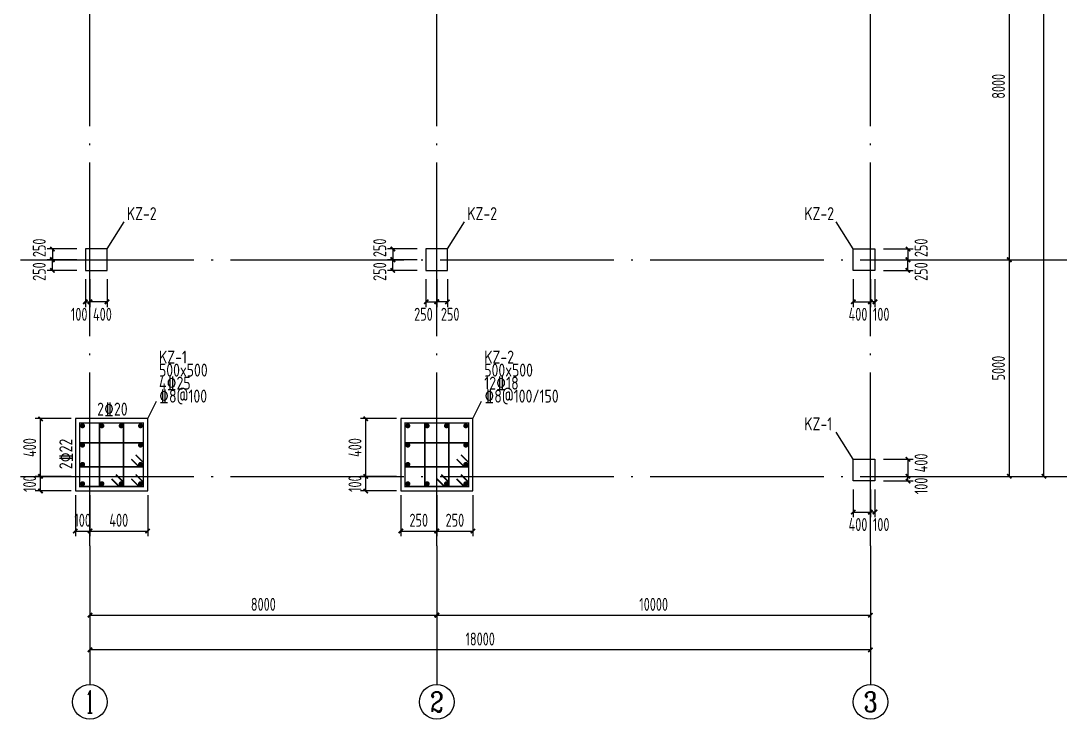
# Model space of a CAD drawing. Extents: x -25044 to 4269, y -48463 to -12228.
# Drawn here: x -13080.6 to -12841, y -24323.4 to -24162.3 of the extents above; entities that cross this region are included whole.
import ezdxf
from ezdxf.enums import TextEntityAlignment as Align

# ---------------------------------------------------------------- set-up
doc = ezdxf.new("R2010")
doc.units = 0
doc.header["$LTSCALE"] = 2000
doc.header["$MEASUREMENT"] = 0
doc.linetypes.add('DOTE', pattern=[2.42, 2, -0.2, 0.02, -0.2])
doc.layers.get('0').update_dxf_attribs({"linetype": 'CONTINUOUS'})
doc.layers.get('DEFPOINTS').update_dxf_attribs({"linetype": 'CONTINUOUS'})
for name, color, linetype in [('AXIS', 75, 'CONTINUOUS'), ('AXIS_TEXT', 7, 'CONTINUOUS'), ('dim', 7, 'CONTINUOUS'), ('DOTE', 1, 'DOTE'), ('柱', 2, 'CONTINUOUS'), ('柱原位标注', 7, 'CONTINUOUS'), ('柱平法箍筋', 24, 'CONTINUOUS'), ('柱平法纵筋', 24, 'CONTINUOUS'), ('柱集中标注', 2, 'CONTINUOUS')]:
    doc.layers.add(name, color=color, linetype=linetype)
doc.styles.add('_TCH_AXIS', font='COMPLEX', dxfattribs={"bigfont": 'GBCBIG'})
doc.styles.add('COMPLEX', font='COMPLEX')
doc.styles.add('GBHZ', font='gbenor.shx', dxfattribs={"width": 0.8, "bigfont": 'gbcbig.shx'})
doc.dimstyles.new('Y100', dxfattribs={"dimscale": 0, "dimtxt": 3, "dimasz": 0.01, "dimexe": 1.2, "dimexo": 2, "dimgap": 1, "dimtad": 1, "dimdec": 0, "dimlfac": 100, "dimzin": 0, "dimdsep": 46, "dimtxsty": 'GBHZ', "dimblk": 'DX', "dimcen": 0.09, "dimdle": 1, "dimclrd": 7, "dimclre": 7, "dimclrt": 7, "dimadec": 0, "dimazin": 0, "dimtfac": 1, "dimtdec": 0, "dimtix": 1, "dimtmove": 2, "dimatfit": 3, "dimldrblk": 'DX', "dimfxl": 0, "dimtolj": 1, "dimtzin": 0, "dimarcsym": 0})
doc.dimstyles.new('Y30', dxfattribs={"dimscale": 0, "dimtxt": 3, "dimasz": 0.01, "dimexe": 1.2, "dimexo": 1, "dimgap": 1, "dimtad": 1, "dimdec": 0, "dimlfac": 30, "dimzin": 0, "dimdsep": 46, "dimtxsty": 'GBHZ', "dimblk1": 'DX', "dimblk2": 'DX', "dimsah": 1, "dimcen": 0.09, "dimdle": 1, "dimadec": 0, "dimazin": 0, "dimtfac": 1, "dimtdec": 0, "dimtix": 1, "dimtmove": 2, "dimatfit": 3, "dimldrblk": 'DX', "dimfxl": 0, "dimtolj": 1, "dimtzin": 0, "dimarcsym": 0})

# ---------------------------------------------------------------- blocks, each defined once
blk = doc.blocks.new('_AXISO')
blk.add_circle((0, 0), 0.5)
at = {"layer": 'AXIS_TEXT', "style": 'COMPLEX', "width": 1.041667}
blk.add_attdef('A', text='', height=0.56, dxfattribs=at).set_placement((-0.25, -0.28), (0.25, -0.28), align=Align.FIT)
blk = doc.blocks.new('DX')
at = {"color": 0, "linetype": 'ByBlock', "const_width": 40}
blk.add_lwpolyline([(-54, -51), (46, 49)], dxfattribs=at)
blk = doc.blocks.new('*D72')
at = {"layer": 'DEFPOINTS', "color": 0, "transparency": 16777216}
for p in [(-13064.7, -24283.4), (-12984.7, -24283.4), (-12984.7, -24299.4)]:
    blk.add_point(p, dxfattribs=at)
at = {"layer": 'dim', "color": 7, "lineweight": -2, "transparency": 16777216}
for p, q in [((-13064.7, -24285.4), (-13064.7, -24300.6)), ((-12984.7, -24285.4), (-12984.7, -24300.6)), ((-13064.69, -24299.4), (-12984.71, -24299.4))]:
    blk.add_line(p, q, dxfattribs=at)
at = {"layer": 'dim', "color": 7, "lineweight": -2, "transparency": 16777216, "xscale": 0.01, "yscale": 0.01, "zscale": 0.01, "rotation": 180}
blk.add_blockref('DX', (-13064.7, -24299.4), dxfattribs=at)
at = {"layer": 'dim', "color": 7, "lineweight": -2, "transparency": 16777216, "xscale": 0.01, "yscale": 0.01, "zscale": 0.01}
blk.add_blockref('DX', (-12984.7, -24299.4), dxfattribs=at)
at = {"layer": 'dim', "color": 7, "transparency": 16777216, "insert": (-13024.7, -24296.9), "char_height": 3, "attachment_point": 5, "style": 'GBHZ'}
blk.add_mtext('\\A1;8000', dxfattribs=at)
blk = doc.blocks.new('*D73')
at = {"layer": 'DEFPOINTS', "color": 0, "transparency": 16777216}
for p in [(-12984.7, -24283.4), (-12884.7, -24283.4), (-12884.7, -24299.4)]:
    blk.add_point(p, dxfattribs=at)
at = {"layer": 'dim', "color": 7, "lineweight": -2, "transparency": 16777216}
for p, q in [((-12984.7, -24285.4), (-12984.7, -24300.6)), ((-12884.7, -24285.4), (-12884.7, -24300.6)), ((-12984.69, -24299.4), (-12884.71, -24299.4))]:
    blk.add_line(p, q, dxfattribs=at)
at = {"layer": 'dim', "color": 7, "lineweight": -2, "transparency": 16777216, "xscale": 0.01, "yscale": 0.01, "zscale": 0.01, "rotation": 180}
blk.add_blockref('DX', (-12984.7, -24299.4), dxfattribs=at)
at = {"layer": 'dim', "color": 7, "lineweight": -2, "transparency": 16777216, "xscale": 0.01, "yscale": 0.01, "zscale": 0.01}
blk.add_blockref('DX', (-12884.7, -24299.4), dxfattribs=at)
at = {"layer": 'dim', "color": 7, "transparency": 16777216, "insert": (-12934.7, -24296.9), "char_height": 3, "attachment_point": 5, "style": 'GBHZ'}
blk.add_mtext('\\A1;10000', dxfattribs=at)
blk = doc.blocks.new('*D74')
at = {"layer": 'DEFPOINTS', "color": 0, "transparency": 16777216}
for p in [(-13064.7, -24283.4), (-12884.7, -24283.4), (-13064.7, -24307.4)]:
    blk.add_point(p, dxfattribs=at)
at = {"layer": 'dim', "color": 7, "lineweight": -2, "transparency": 16777216}
for p, q in [((-13064.7, -24285.4), (-13064.7, -24308.6)), ((-12884.7, -24285.4), (-12884.7, -24308.6)), ((-12884.71, -24307.4), (-13064.69, -24307.4))]:
    blk.add_line(p, q, dxfattribs=at)
at = {"layer": 'dim', "color": 7, "lineweight": -2, "transparency": 16777216, "xscale": 0.01, "yscale": 0.01, "zscale": 0.01, "rotation": 180}
blk.add_blockref('DX', (-13064.7, -24307.4), dxfattribs=at)
at = {"layer": 'dim', "color": 7, "lineweight": -2, "transparency": 16777216, "xscale": 0.01, "yscale": 0.01, "zscale": 0.01}
blk.add_blockref('DX', (-12884.7, -24307.4), dxfattribs=at)
at = {"layer": 'dim', "color": 7, "transparency": 16777216, "insert": (-12974.7, -24304.9), "char_height": 3, "attachment_point": 5, "style": 'GBHZ'}
blk.add_mtext('\\A1;18000', dxfattribs=at)
blk = doc.blocks.new('*D76')
at = {"layer": 'DEFPOINTS', "color": 0, "transparency": 16777216}
for p in [(-12868.7, -24137.4), (-12868.7, -24217.4), (-12852.7, -24217.4)]:
    blk.add_point(p, dxfattribs=at)
at = {"layer": 'dim', "color": 7, "lineweight": -2, "transparency": 16777216}
for p, q in [((-12866.7, -24137.4), (-12851.5, -24137.4)), ((-12852.7, -24137.41), (-12852.7, -24217.39)), ((-12866.7, -24217.4), (-12851.5, -24217.4))]:
    blk.add_line(p, q, dxfattribs=at)
at = {"layer": 'dim', "color": 7, "lineweight": -2, "transparency": 16777216, "xscale": 0.01, "yscale": 0.01, "zscale": 0.01}
for p, rotation in [((-12852.7, -24137.4), 90), ((-12852.7, -24217.4), 270)]:
    blk.add_blockref('DX', p, dxfattribs=dict(at, rotation=rotation))
at = {"layer": 'dim', "color": 7, "transparency": 16777216, "insert": (-12855.2, -24177.4), "char_height": 3, "attachment_point": 5, "rotation": 90, "style": 'GBHZ'}
blk.add_mtext('\\A1;8000', dxfattribs=at)
blk = doc.blocks.new('*D77')
at = {"layer": 'DEFPOINTS', "color": 0, "transparency": 16777216}
for p in [(-12868.7, -24217.4), (-12868.7, -24267.4), (-12852.7, -24267.4)]:
    blk.add_point(p, dxfattribs=at)
at = {"layer": 'dim', "color": 7, "lineweight": -2, "transparency": 16777216}
for p, q in [((-12866.7, -24217.4), (-12851.5, -24217.4)), ((-12852.7, -24217.41), (-12852.7, -24267.39)), ((-12866.7, -24267.4), (-12851.5, -24267.4))]:
    blk.add_line(p, q, dxfattribs=at)
at = {"layer": 'dim', "color": 7, "lineweight": -2, "transparency": 16777216, "xscale": 0.01, "yscale": 0.01, "zscale": 0.01}
for p, rotation in [((-12852.7, -24217.4), 90), ((-12852.7, -24267.4), 270)]:
    blk.add_blockref('DX', p, dxfattribs=dict(at, rotation=rotation))
at = {"layer": 'dim', "color": 7, "transparency": 16777216, "insert": (-12855.2, -24242.4), "char_height": 3, "attachment_point": 5, "rotation": 90, "style": 'GBHZ'}
blk.add_mtext('\\A1;5000', dxfattribs=at)
blk = doc.blocks.new('*D78')
at = {"layer": 'DEFPOINTS', "color": 0, "transparency": 16777216}
for p in [(-12868.7, -24047.4), (-12844.7, -24047.4), (-12868.7, -24267.4)]:
    blk.add_point(p, dxfattribs=at)
at = {"layer": 'dim', "color": 7, "lineweight": -2, "transparency": 16777216}
for p, q in [((-12866.7, -24047.4), (-12843.5, -24047.4)), ((-12844.7, -24267.39), (-12844.7, -24047.41)), ((-12866.7, -24267.4), (-12843.5, -24267.4))]:
    blk.add_line(p, q, dxfattribs=at)
at = {"layer": 'dim', "color": 7, "lineweight": -2, "transparency": 16777216, "xscale": 0.01, "yscale": 0.01, "zscale": 0.01}
for p, rotation in [((-12844.7, -24047.4), 90), ((-12844.7, -24267.4), 270)]:
    blk.add_blockref('DX', p, dxfattribs=dict(at, rotation=rotation))
at = {"layer": 'dim', "color": 7, "transparency": 16777216, "insert": (-12847.2, -24157.4), "char_height": 3, "attachment_point": 5, "rotation": 90, "style": 'GBHZ'}
blk.add_mtext('\\A1;22000', dxfattribs=at)
blk = doc.blocks.new('*D85')
at = {"layer": 'DEFPOINTS', "color": 0, "ltscale": 0.0005, "transparency": 16777216}
for p in [(-12884.7, -24268.4), (-12883.7, -24268.4), (-12884.7, -24275.61)]:
    blk.add_point(p, dxfattribs=at)
at = {"layer": 'dim', "color": 7, "lineweight": -2, "ltscale": 0.0005, "transparency": 16777216}
for p, q in [((-12884.7, -24270.4), (-12884.7, -24276.81)), ((-12883.7, -24270.4), (-12883.7, -24276.81)), ((-12884.71, -24275.61), (-12884.72, -24275.61)), ((-12883.7, -24275.61), (-12884.7, -24275.61)), ((-12883.69, -24275.61), (-12883.68, -24275.61))]:
    blk.add_line(p, q, dxfattribs=at)
at = {"layer": 'dim', "color": 7, "lineweight": -2, "ltscale": 0.0005, "transparency": 16777216, "xscale": 0.01, "yscale": 0.01, "zscale": 0.01}
blk.add_blockref('DX', (-12884.7, -24275.61), dxfattribs=at)
at = {"layer": 'dim', "color": 7, "lineweight": -2, "ltscale": 0.0005, "transparency": 16777216, "xscale": 0.01, "yscale": 0.01, "zscale": 0.01, "rotation": 180}
blk.add_blockref('DX', (-12883.7, -24275.61), dxfattribs=at)
at = {"layer": 'dim', "color": 7, "ltscale": 0.0005, "transparency": 16777216, "insert": (-12882.24, -24278.49), "char_height": 3, "attachment_point": 5, "style": 'GBHZ'}
blk.add_mtext('\\A1;100', dxfattribs=at)
blk = doc.blocks.new('*D86')
at = {"layer": 'DEFPOINTS', "color": 0, "ltscale": 0.0005, "transparency": 16777216}
for p in [(-12883.7, -24267.4), (-12876.06, -24267.4), (-12883.7, -24268.4)]:
    blk.add_point(p, dxfattribs=at)
at = {"layer": 'dim', "color": 7, "lineweight": -2, "ltscale": 0.0005, "transparency": 16777216}
for p, q in [((-12881.7, -24267.4), (-12874.86, -24267.4)), ((-12876.06, -24267.39), (-12876.06, -24267.38)), ((-12876.06, -24268.4), (-12876.06, -24267.4)), ((-12881.7, -24268.4), (-12874.86, -24268.4)), ((-12876.06, -24268.41), (-12876.06, -24268.42))]:
    blk.add_line(p, q, dxfattribs=at)
at = {"layer": 'dim', "color": 7, "lineweight": -2, "ltscale": 0.0005, "transparency": 16777216, "xscale": 0.01, "yscale": 0.01, "zscale": 0.01}
for p, rotation in [((-12876.06, -24267.4), 270), ((-12876.06, -24268.4), 90)]:
    blk.add_blockref('DX', p, dxfattribs=dict(at, rotation=rotation))
at = {"layer": 'dim', "color": 7, "ltscale": 0.0005, "transparency": 16777216, "insert": (-12873.04, -24269.58), "char_height": 3, "attachment_point": 5, "rotation": 90, "style": 'GBHZ'}
blk.add_mtext('\\A1;100', dxfattribs=at)
blk = doc.blocks.new('*D87')
at = {"layer": 'DEFPOINTS', "color": 0, "ltscale": 0.0005, "transparency": 16777216}
for p in [(-12883.7, -24263.4), (-12883.7, -24267.4), (-12876.06, -24267.4)]:
    blk.add_point(p, dxfattribs=at)
at = {"layer": 'dim', "color": 7, "lineweight": -2, "ltscale": 0.0005, "transparency": 16777216}
for p, q in [((-12881.7, -24263.4), (-12874.86, -24263.4)), ((-12876.06, -24263.41), (-12876.06, -24267.39)), ((-12881.7, -24267.4), (-12874.86, -24267.4))]:
    blk.add_line(p, q, dxfattribs=at)
at = {"layer": 'dim', "color": 7, "lineweight": -2, "ltscale": 0.0005, "transparency": 16777216, "xscale": 0.01, "yscale": 0.01, "zscale": 0.01}
for p, rotation in [((-12876.06, -24263.4), 90), ((-12876.06, -24267.4), 270)]:
    blk.add_blockref('DX', p, dxfattribs=dict(at, rotation=rotation))
at = {"layer": 'dim', "color": 7, "ltscale": 0.0005, "transparency": 16777216, "insert": (-12873.04, -24264.28), "char_height": 3, "attachment_point": 5, "rotation": 90, "style": 'GBHZ'}
blk.add_mtext('\\A1;400', dxfattribs=at)
blk = doc.blocks.new('*D88')
at = {"layer": 'DEFPOINTS', "color": 0, "ltscale": 0.0005, "transparency": 16777216}
for p in [(-12888.7, -24268.4), (-12884.7, -24268.4), (-12884.7, -24275.61)]:
    blk.add_point(p, dxfattribs=at)
at = {"layer": 'dim', "color": 7, "lineweight": -2, "ltscale": 0.0005, "transparency": 16777216}
for p, q in [((-12888.7, -24270.4), (-12888.7, -24276.81)), ((-12884.7, -24270.4), (-12884.7, -24276.81)), ((-12888.69, -24275.61), (-12884.71, -24275.61))]:
    blk.add_line(p, q, dxfattribs=at)
at = {"layer": 'dim', "color": 7, "lineweight": -2, "ltscale": 0.0005, "transparency": 16777216, "xscale": 0.01, "yscale": 0.01, "zscale": 0.01, "rotation": 180}
blk.add_blockref('DX', (-12888.7, -24275.61), dxfattribs=at)
at = {"layer": 'dim', "color": 7, "lineweight": -2, "ltscale": 0.0005, "transparency": 16777216, "xscale": 0.01, "yscale": 0.01, "zscale": 0.01}
blk.add_blockref('DX', (-12884.7, -24275.61), dxfattribs=at)
at = {"layer": 'dim', "color": 7, "ltscale": 0.0005, "transparency": 16777216, "insert": (-12887.59, -24278.49), "char_height": 3, "attachment_point": 5, "style": 'GBHZ'}
blk.add_mtext('\\A1;400', dxfattribs=at)
blk = doc.blocks.new('*D100')
at = {"layer": 'DEFPOINTS', "color": 0, "ltscale": 0.0005, "transparency": 16777216}
for p in [(-13065.7, -24219.9), (-13064.7, -24219.9), (-13064.7, -24227.11)]:
    blk.add_point(p, dxfattribs=at)
at = {"layer": 'dim', "color": 7, "lineweight": -2, "ltscale": 0.0005, "transparency": 16777216}
for p, q in [((-13065.7, -24221.9), (-13065.7, -24228.31)), ((-13064.7, -24221.9), (-13064.7, -24228.31)), ((-13065.71, -24227.11), (-13065.72, -24227.11)), ((-13065.7, -24227.11), (-13064.7, -24227.11)), ((-13064.69, -24227.11), (-13064.68, -24227.11))]:
    blk.add_line(p, q, dxfattribs=at)
at = {"layer": 'dim', "color": 7, "lineweight": -2, "ltscale": 0.0005, "transparency": 16777216, "xscale": 0.01, "yscale": 0.01, "zscale": 0.01}
blk.add_blockref('DX', (-13065.7, -24227.11), dxfattribs=at)
at = {"layer": 'dim', "color": 7, "lineweight": -2, "ltscale": 0.0005, "transparency": 16777216, "xscale": 0.01, "yscale": 0.01, "zscale": 0.01, "rotation": 180}
blk.add_blockref('DX', (-13064.7, -24227.11), dxfattribs=at)
at = {"layer": 'dim', "color": 7, "ltscale": 0.0005, "transparency": 16777216, "insert": (-13067.16, -24229.99), "char_height": 3, "attachment_point": 5, "style": 'GBHZ'}
blk.add_mtext('\\A1;100', dxfattribs=at)
blk = doc.blocks.new('*D101')
at = {"layer": 'DEFPOINTS', "color": 0, "ltscale": 0.0005, "transparency": 16777216}
for p in [(-13064.7, -24219.9), (-13060.7, -24219.9), (-13064.7, -24227.11)]:
    blk.add_point(p, dxfattribs=at)
at = {"layer": 'dim', "color": 7, "lineweight": -2, "ltscale": 0.0005, "transparency": 16777216}
for p, q in [((-13064.7, -24221.9), (-13064.7, -24228.31)), ((-13060.7, -24221.9), (-13060.7, -24228.31)), ((-13060.71, -24227.11), (-13064.69, -24227.11))]:
    blk.add_line(p, q, dxfattribs=at)
at = {"layer": 'dim', "color": 7, "lineweight": -2, "ltscale": 0.0005, "transparency": 16777216, "xscale": 0.01, "yscale": 0.01, "zscale": 0.01, "rotation": 180}
blk.add_blockref('DX', (-13064.7, -24227.11), dxfattribs=at)
at = {"layer": 'dim', "color": 7, "lineweight": -2, "ltscale": 0.0005, "transparency": 16777216, "xscale": 0.01, "yscale": 0.01, "zscale": 0.01}
blk.add_blockref('DX', (-13060.7, -24227.11), dxfattribs=at)
at = {"layer": 'dim', "color": 7, "ltscale": 0.0005, "transparency": 16777216, "insert": (-13061.8, -24229.99), "char_height": 3, "attachment_point": 5, "style": 'GBHZ'}
blk.add_mtext('\\A1;400', dxfattribs=at)
blk = doc.blocks.new('*D98')
at = {"layer": 'DEFPOINTS', "color": 0, "ltscale": 0.0005, "transparency": 16777216}
for p in [(-12987.2, -24214.9), (-12994.84, -24217.4), (-12987.2, -24217.4)]:
    blk.add_point(p, dxfattribs=at)
at = {"layer": 'dim', "color": 7, "lineweight": -2, "ltscale": 0.0005, "transparency": 16777216}
for p, q in [((-12989.2, -24214.9), (-12996.04, -24214.9)), ((-12994.84, -24214.91), (-12994.84, -24217.39)), ((-12989.2, -24217.4), (-12996.04, -24217.4))]:
    blk.add_line(p, q, dxfattribs=at)
at = {"layer": 'dim', "color": 7, "lineweight": -2, "ltscale": 0.0005, "transparency": 16777216, "xscale": 0.01, "yscale": 0.01, "zscale": 0.01}
for p, rotation in [((-12994.84, -24214.9), 90), ((-12994.84, -24217.4), 270)]:
    blk.add_blockref('DX', p, dxfattribs=dict(at, rotation=rotation))
at = {"layer": 'dim', "color": 7, "ltscale": 0.0005, "transparency": 16777216, "insert": (-12997.86, -24214.66), "char_height": 3, "attachment_point": 5, "rotation": 90, "style": 'GBHZ'}
blk.add_mtext('\\A1;250', dxfattribs=at)
blk = doc.blocks.new('*D99')
at = {"layer": 'DEFPOINTS', "color": 0, "ltscale": 0.0005, "transparency": 16777216}
for p in [(-12984.7, -24219.9), (-12982.2, -24219.9), (-12984.7, -24227.11)]:
    blk.add_point(p, dxfattribs=at)
at = {"layer": 'dim', "color": 7, "lineweight": -2, "ltscale": 0.0005, "transparency": 16777216}
for p, q in [((-12984.7, -24221.9), (-12984.7, -24228.31)), ((-12982.2, -24221.9), (-12982.2, -24228.31)), ((-12982.21, -24227.11), (-12984.69, -24227.11))]:
    blk.add_line(p, q, dxfattribs=at)
at = {"layer": 'dim', "color": 7, "lineweight": -2, "ltscale": 0.0005, "transparency": 16777216, "xscale": 0.01, "yscale": 0.01, "zscale": 0.01, "rotation": 180}
blk.add_blockref('DX', (-12984.7, -24227.11), dxfattribs=at)
at = {"layer": 'dim', "color": 7, "lineweight": -2, "ltscale": 0.0005, "transparency": 16777216, "xscale": 0.01, "yscale": 0.01, "zscale": 0.01}
blk.add_blockref('DX', (-12982.2, -24227.11), dxfattribs=at)
at = {"layer": 'dim', "color": 7, "ltscale": 0.0005, "transparency": 16777216, "insert": (-12981.62, -24229.99), "char_height": 3, "attachment_point": 5, "style": 'GBHZ'}
blk.add_mtext('\\A1;250', dxfattribs=at)
blk = doc.blocks.new('*D97')
at = {"layer": 'DEFPOINTS', "color": 0, "ltscale": 0.0005, "transparency": 16777216}
for p in [(-12987.2, -24219.9), (-12984.7, -24219.9), (-12984.7, -24227.11)]:
    blk.add_point(p, dxfattribs=at)
at = {"layer": 'dim', "color": 7, "lineweight": -2, "ltscale": 0.0005, "transparency": 16777216}
for p, q in [((-12987.2, -24221.9), (-12987.2, -24228.31)), ((-12984.7, -24221.9), (-12984.7, -24228.31)), ((-12987.19, -24227.11), (-12984.71, -24227.11))]:
    blk.add_line(p, q, dxfattribs=at)
at = {"layer": 'dim', "color": 7, "lineweight": -2, "ltscale": 0.0005, "transparency": 16777216, "xscale": 0.01, "yscale": 0.01, "zscale": 0.01, "rotation": 180}
blk.add_blockref('DX', (-12987.2, -24227.11), dxfattribs=at)
at = {"layer": 'dim', "color": 7, "lineweight": -2, "ltscale": 0.0005, "transparency": 16777216, "xscale": 0.01, "yscale": 0.01, "zscale": 0.01}
blk.add_blockref('DX', (-12984.7, -24227.11), dxfattribs=at)
at = {"layer": 'dim', "color": 7, "ltscale": 0.0005, "transparency": 16777216, "insert": (-12987.78, -24229.99), "char_height": 3, "attachment_point": 5, "style": 'GBHZ'}
blk.add_mtext('\\A1;250', dxfattribs=at)
blk = doc.blocks.new('*D102')
at = {"layer": 'DEFPOINTS', "color": 0, "ltscale": 0.0005, "transparency": 16777216}
for p in [(-12994.84, -24217.4), (-12987.2, -24217.4), (-12987.2, -24219.9)]:
    blk.add_point(p, dxfattribs=at)
at = {"layer": 'dim', "color": 7, "lineweight": -2, "ltscale": 0.0005, "transparency": 16777216}
for p, q in [((-12989.2, -24217.4), (-12996.04, -24217.4)), ((-12994.84, -24219.89), (-12994.84, -24217.41)), ((-12989.2, -24219.9), (-12996.04, -24219.9))]:
    blk.add_line(p, q, dxfattribs=at)
at = {"layer": 'dim', "color": 7, "lineweight": -2, "ltscale": 0.0005, "transparency": 16777216, "xscale": 0.01, "yscale": 0.01, "zscale": 0.01}
for p, rotation in [((-12994.84, -24217.4), 90), ((-12994.84, -24219.9), 270)]:
    blk.add_blockref('DX', p, dxfattribs=dict(at, rotation=rotation))
at = {"layer": 'dim', "color": 7, "ltscale": 0.0005, "transparency": 16777216, "insert": (-12997.86, -24220.14), "char_height": 3, "attachment_point": 5, "rotation": 90, "style": 'GBHZ'}
blk.add_mtext('\\A1;250', dxfattribs=at)
blk = doc.blocks.new('*D104')
at = {"layer": 'DEFPOINTS', "color": 0, "ltscale": 0.0005, "transparency": 16777216}
for p in [(-13065.7, -24214.9), (-13073.34, -24217.4), (-13065.7, -24217.4)]:
    blk.add_point(p, dxfattribs=at)
at = {"layer": 'dim', "color": 7, "lineweight": -2, "ltscale": 0.0005, "transparency": 16777216}
for p, q in [((-13067.7, -24214.9), (-13074.54, -24214.9)), ((-13073.34, -24214.91), (-13073.34, -24217.39)), ((-13067.7, -24217.4), (-13074.54, -24217.4))]:
    blk.add_line(p, q, dxfattribs=at)
at = {"layer": 'dim', "color": 7, "lineweight": -2, "ltscale": 0.0005, "transparency": 16777216, "xscale": 0.01, "yscale": 0.01, "zscale": 0.01}
for p, rotation in [((-13073.34, -24214.9), 90), ((-13073.34, -24217.4), 270)]:
    blk.add_blockref('DX', p, dxfattribs=dict(at, rotation=rotation))
at = {"layer": 'dim', "color": 7, "ltscale": 0.0005, "transparency": 16777216, "insert": (-13076.36, -24214.66), "char_height": 3, "attachment_point": 5, "rotation": 90, "style": 'GBHZ'}
blk.add_mtext('\\A1;250', dxfattribs=at)
blk = doc.blocks.new('*D103')
at = {"layer": 'DEFPOINTS', "color": 0, "ltscale": 0.0005, "transparency": 16777216}
for p in [(-13073.34, -24217.4), (-13065.7, -24217.4), (-13065.7, -24219.9)]:
    blk.add_point(p, dxfattribs=at)
at = {"layer": 'dim', "color": 7, "lineweight": -2, "ltscale": 0.0005, "transparency": 16777216}
for p, q in [((-13067.7, -24217.4), (-13074.54, -24217.4)), ((-13073.34, -24219.89), (-13073.34, -24217.41)), ((-13067.7, -24219.9), (-13074.54, -24219.9))]:
    blk.add_line(p, q, dxfattribs=at)
at = {"layer": 'dim', "color": 7, "lineweight": -2, "ltscale": 0.0005, "transparency": 16777216, "xscale": 0.01, "yscale": 0.01, "zscale": 0.01}
for p, rotation in [((-13073.34, -24217.4), 90), ((-13073.34, -24219.9), 270)]:
    blk.add_blockref('DX', p, dxfattribs=dict(at, rotation=rotation))
at = {"layer": 'dim', "color": 7, "ltscale": 0.0005, "transparency": 16777216, "insert": (-13076.36, -24220.14), "char_height": 3, "attachment_point": 5, "rotation": 90, "style": 'GBHZ'}
blk.add_mtext('\\A1;250', dxfattribs=at)
blk = doc.blocks.new('*D107')
at = {"layer": 'DEFPOINTS', "color": 0, "ltscale": 0.0005, "transparency": 16777216}
for p in [(-12884.7, -24219.9), (-12883.7, -24219.9), (-12884.7, -24227.11)]:
    blk.add_point(p, dxfattribs=at)
at = {"layer": 'dim', "color": 7, "lineweight": -2, "ltscale": 0.0005, "transparency": 16777216}
for p, q in [((-12884.7, -24221.9), (-12884.7, -24228.31)), ((-12883.7, -24221.9), (-12883.7, -24228.31)), ((-12884.71, -24227.11), (-12884.72, -24227.11)), ((-12883.7, -24227.11), (-12884.7, -24227.11)), ((-12883.69, -24227.11), (-12883.68, -24227.11))]:
    blk.add_line(p, q, dxfattribs=at)
at = {"layer": 'dim', "color": 7, "lineweight": -2, "ltscale": 0.0005, "transparency": 16777216, "xscale": 0.01, "yscale": 0.01, "zscale": 0.01}
blk.add_blockref('DX', (-12884.7, -24227.11), dxfattribs=at)
at = {"layer": 'dim', "color": 7, "lineweight": -2, "ltscale": 0.0005, "transparency": 16777216, "xscale": 0.01, "yscale": 0.01, "zscale": 0.01, "rotation": 180}
blk.add_blockref('DX', (-12883.7, -24227.11), dxfattribs=at)
at = {"layer": 'dim', "color": 7, "ltscale": 0.0005, "transparency": 16777216, "insert": (-12882.24, -24229.99), "char_height": 3, "attachment_point": 5, "style": 'GBHZ'}
blk.add_mtext('\\A1;100', dxfattribs=at)
blk = doc.blocks.new('*D108')
at = {"layer": 'DEFPOINTS', "color": 0, "ltscale": 0.0005, "transparency": 16777216}
for p in [(-12888.7, -24219.9), (-12884.7, -24219.9), (-12884.7, -24227.11)]:
    blk.add_point(p, dxfattribs=at)
at = {"layer": 'dim', "color": 7, "lineweight": -2, "ltscale": 0.0005, "transparency": 16777216}
for p, q in [((-12888.7, -24221.9), (-12888.7, -24228.31)), ((-12884.7, -24221.9), (-12884.7, -24228.31)), ((-12888.69, -24227.11), (-12884.71, -24227.11))]:
    blk.add_line(p, q, dxfattribs=at)
at = {"layer": 'dim', "color": 7, "lineweight": -2, "ltscale": 0.0005, "transparency": 16777216, "xscale": 0.01, "yscale": 0.01, "zscale": 0.01, "rotation": 180}
blk.add_blockref('DX', (-12888.7, -24227.11), dxfattribs=at)
at = {"layer": 'dim', "color": 7, "lineweight": -2, "ltscale": 0.0005, "transparency": 16777216, "xscale": 0.01, "yscale": 0.01, "zscale": 0.01}
blk.add_blockref('DX', (-12884.7, -24227.11), dxfattribs=at)
at = {"layer": 'dim', "color": 7, "ltscale": 0.0005, "transparency": 16777216, "insert": (-12887.59, -24229.99), "char_height": 3, "attachment_point": 5, "style": 'GBHZ'}
blk.add_mtext('\\A1;400', dxfattribs=at)
blk = doc.blocks.new('*D105')
at = {"layer": 'DEFPOINTS', "color": 0, "ltscale": 0.0005, "transparency": 16777216}
for p in [(-12883.7, -24214.9), (-12883.7, -24217.4), (-12876.06, -24217.4)]:
    blk.add_point(p, dxfattribs=at)
at = {"layer": 'dim', "color": 7, "lineweight": -2, "ltscale": 0.0005, "transparency": 16777216}
for p, q in [((-12881.7, -24214.9), (-12874.86, -24214.9)), ((-12876.06, -24214.91), (-12876.06, -24217.39)), ((-12881.7, -24217.4), (-12874.86, -24217.4))]:
    blk.add_line(p, q, dxfattribs=at)
at = {"layer": 'dim', "color": 7, "lineweight": -2, "ltscale": 0.0005, "transparency": 16777216, "xscale": 0.01, "yscale": 0.01, "zscale": 0.01}
for p, rotation in [((-12876.06, -24214.9), 90), ((-12876.06, -24217.4), 270)]:
    blk.add_blockref('DX', p, dxfattribs=dict(at, rotation=rotation))
at = {"layer": 'dim', "color": 7, "ltscale": 0.0005, "transparency": 16777216, "insert": (-12873.04, -24214.66), "char_height": 3, "attachment_point": 5, "rotation": 90, "style": 'GBHZ'}
blk.add_mtext('\\A1;250', dxfattribs=at)
blk = doc.blocks.new('*D106')
at = {"layer": 'DEFPOINTS', "color": 0, "ltscale": 0.0005, "transparency": 16777216}
for p in [(-12883.7, -24217.4), (-12876.06, -24217.4), (-12883.7, -24219.9)]:
    blk.add_point(p, dxfattribs=at)
at = {"layer": 'dim', "color": 7, "lineweight": -2, "ltscale": 0.0005, "transparency": 16777216}
for p, q in [((-12881.7, -24217.4), (-12874.86, -24217.4)), ((-12876.06, -24219.89), (-12876.06, -24217.41)), ((-12881.7, -24219.9), (-12874.86, -24219.9))]:
    blk.add_line(p, q, dxfattribs=at)
at = {"layer": 'dim', "color": 7, "lineweight": -2, "ltscale": 0.0005, "transparency": 16777216, "xscale": 0.01, "yscale": 0.01, "zscale": 0.01}
for p, rotation in [((-12876.06, -24217.4), 90), ((-12876.06, -24219.9), 270)]:
    blk.add_blockref('DX', p, dxfattribs=dict(at, rotation=rotation))
at = {"layer": 'dim', "color": 7, "ltscale": 0.0005, "transparency": 16777216, "insert": (-12873.04, -24220.14), "char_height": 3, "attachment_point": 5, "rotation": 90, "style": 'GBHZ'}
blk.add_mtext('\\A1;250', dxfattribs=at)
blk = doc.blocks.new('*D165')
at = {"layer": 'DEFPOINTS', "color": 0, "ltscale": 0.0005, "transparency": 16777216}
for p in [(-13068.03, -24270.73), (-13064.7, -24270.73), (-13064.7, -24279.99)]:
    blk.add_point(p, dxfattribs=at)
at = {"layer": 'dim', "color": 0, "lineweight": -2, "ltscale": 0.0005, "transparency": 16777216}
for p, q in [((-13068.03, -24271.73), (-13068.03, -24281.19)), ((-13064.7, -24271.73), (-13064.7, -24281.19)), ((-13068.04, -24279.99), (-13068.05, -24279.99)), ((-13068.03, -24279.99), (-13064.7, -24279.99)), ((-13064.69, -24279.99), (-13064.68, -24279.99))]:
    blk.add_line(p, q, dxfattribs=at)
at = {"layer": 'dim', "color": 0, "lineweight": -2, "ltscale": 0.0005, "transparency": 16777216, "xscale": 0.01, "yscale": 0.01, "zscale": 0.01}
blk.add_blockref('DX', (-13068.03, -24279.99), dxfattribs=at)
at = {"layer": 'dim', "color": 0, "lineweight": -2, "ltscale": 0.0005, "transparency": 16777216, "xscale": 0.01, "yscale": 0.01, "zscale": 0.01, "rotation": 180}
blk.add_blockref('DX', (-13064.7, -24279.99), dxfattribs=at)
at = {"layer": 'dim', "color": 0, "ltscale": 0.0005, "transparency": 16777216, "insert": (-13066.36, -24277.49), "char_height": 3, "attachment_point": 5, "style": 'GBHZ'}
blk.add_mtext('\\A1;100', dxfattribs=at)
blk = doc.blocks.new('*D166')
at = {"layer": 'DEFPOINTS', "color": 0, "ltscale": 0.0005, "transparency": 16777216}
for p in [(-13064.7, -24270.73), (-13051.36, -24270.73), (-13051.36, -24279.99)]:
    blk.add_point(p, dxfattribs=at)
at = {"layer": 'dim', "color": 0, "lineweight": -2, "ltscale": 0.0005, "transparency": 16777216}
for p, q in [((-13064.7, -24271.73), (-13064.7, -24281.19)), ((-13051.36, -24271.73), (-13051.36, -24281.19)), ((-13064.69, -24279.99), (-13051.37, -24279.99))]:
    blk.add_line(p, q, dxfattribs=at)
at = {"layer": 'dim', "color": 0, "lineweight": -2, "ltscale": 0.0005, "transparency": 16777216, "xscale": 0.01, "yscale": 0.01, "zscale": 0.01, "rotation": 180}
blk.add_blockref('DX', (-13064.7, -24279.99), dxfattribs=at)
at = {"layer": 'dim', "color": 0, "lineweight": -2, "ltscale": 0.0005, "transparency": 16777216, "xscale": 0.01, "yscale": 0.01, "zscale": 0.01}
blk.add_blockref('DX', (-13051.36, -24279.99), dxfattribs=at)
at = {"layer": 'dim', "color": 0, "ltscale": 0.0005, "transparency": 16777216, "insert": (-13058.03, -24277.49), "char_height": 3, "attachment_point": 5, "style": 'GBHZ'}
blk.add_mtext('\\A1;400', dxfattribs=at)
blk = doc.blocks.new('*D167')
at = {"layer": 'DEFPOINTS', "color": 0, "ltscale": 0.0005, "transparency": 16777216}
for p in [(-13076.08, -24267.4), (-13068.03, -24267.4), (-13068.03, -24270.73)]:
    blk.add_point(p, dxfattribs=at)
at = {"layer": 'dim', "color": 0, "lineweight": -2, "ltscale": 0.0005, "transparency": 16777216}
for p, q in [((-13069.03, -24267.4), (-13077.28, -24267.4)), ((-13076.08, -24267.39), (-13076.08, -24267.38)), ((-13076.08, -24270.73), (-13076.08, -24267.4)), ((-13069.03, -24270.73), (-13077.28, -24270.73)), ((-13076.08, -24270.74), (-13076.08, -24270.75))]:
    blk.add_line(p, q, dxfattribs=at)
at = {"layer": 'dim', "color": 0, "lineweight": -2, "ltscale": 0.0005, "transparency": 16777216, "xscale": 0.01, "yscale": 0.01, "zscale": 0.01}
for p, rotation in [((-13076.08, -24267.4), 270), ((-13076.08, -24270.73), 90)]:
    blk.add_blockref('DX', p, dxfattribs=dict(at, rotation=rotation))
at = {"layer": 'dim', "color": 0, "ltscale": 0.0005, "transparency": 16777216, "insert": (-13078.58, -24269.06), "char_height": 3, "attachment_point": 5, "rotation": 90, "style": 'GBHZ'}
blk.add_mtext('\\A1;100', dxfattribs=at)
blk = doc.blocks.new('*D168')
at = {"layer": 'DEFPOINTS', "color": 0, "ltscale": 0.0005, "transparency": 16777216}
for p in [(-13076.08, -24254.06), (-13068.03, -24254.06), (-13068.03, -24267.4)]:
    blk.add_point(p, dxfattribs=at)
at = {"layer": 'dim', "color": 0, "lineweight": -2, "ltscale": 0.0005, "transparency": 16777216}
for p, q in [((-13069.03, -24254.06), (-13077.28, -24254.06)), ((-13076.08, -24267.39), (-13076.08, -24254.07)), ((-13069.03, -24267.4), (-13077.28, -24267.4))]:
    blk.add_line(p, q, dxfattribs=at)
at = {"layer": 'dim', "color": 0, "lineweight": -2, "ltscale": 0.0005, "transparency": 16777216, "xscale": 0.01, "yscale": 0.01, "zscale": 0.01}
for p, rotation in [((-13076.08, -24254.06), 90), ((-13076.08, -24267.4), 270)]:
    blk.add_blockref('DX', p, dxfattribs=dict(at, rotation=rotation))
at = {"layer": 'dim', "color": 0, "ltscale": 0.0005, "transparency": 16777216, "insert": (-13078.58, -24260.73), "char_height": 3, "attachment_point": 5, "rotation": 90, "style": 'GBHZ'}
blk.add_mtext('\\A1;400', dxfattribs=at)
blk = doc.blocks.new('*D173')
at = {"layer": 'DEFPOINTS', "color": 0, "ltscale": 0.0005, "transparency": 16777216}
for p in [(-12993.03, -24270.73), (-12984.7, -24270.73), (-12984.7, -24279.99)]:
    blk.add_point(p, dxfattribs=at)
at = {"layer": 'dim', "color": 0, "lineweight": -2, "ltscale": 0.0005, "transparency": 16777216}
for p, q in [((-12993.03, -24271.73), (-12993.03, -24281.19)), ((-12984.7, -24271.73), (-12984.7, -24281.19)), ((-12993.02, -24279.99), (-12984.71, -24279.99))]:
    blk.add_line(p, q, dxfattribs=at)
at = {"layer": 'dim', "color": 0, "lineweight": -2, "ltscale": 0.0005, "transparency": 16777216, "xscale": 0.01, "yscale": 0.01, "zscale": 0.01, "rotation": 180}
blk.add_blockref('DX', (-12993.03, -24279.99), dxfattribs=at)
at = {"layer": 'dim', "color": 0, "lineweight": -2, "ltscale": 0.0005, "transparency": 16777216, "xscale": 0.01, "yscale": 0.01, "zscale": 0.01}
blk.add_blockref('DX', (-12984.7, -24279.99), dxfattribs=at)
at = {"layer": 'dim', "color": 0, "ltscale": 0.0005, "transparency": 16777216, "insert": (-12988.86, -24277.49), "char_height": 3, "attachment_point": 5, "style": 'GBHZ'}
blk.add_mtext('\\A1;250', dxfattribs=at)
blk = doc.blocks.new('*D174')
at = {"layer": 'DEFPOINTS', "color": 0, "ltscale": 0.0005, "transparency": 16777216}
for p in [(-12984.7, -24270.73), (-12976.36, -24270.73), (-12976.36, -24279.99)]:
    blk.add_point(p, dxfattribs=at)
at = {"layer": 'dim', "color": 0, "lineweight": -2, "ltscale": 0.0005, "transparency": 16777216}
for p, q in [((-12984.7, -24271.73), (-12984.7, -24281.19)), ((-12976.36, -24271.73), (-12976.36, -24281.19)), ((-12984.69, -24279.99), (-12976.37, -24279.99))]:
    blk.add_line(p, q, dxfattribs=at)
at = {"layer": 'dim', "color": 0, "lineweight": -2, "ltscale": 0.0005, "transparency": 16777216, "xscale": 0.01, "yscale": 0.01, "zscale": 0.01, "rotation": 180}
blk.add_blockref('DX', (-12984.7, -24279.99), dxfattribs=at)
at = {"layer": 'dim', "color": 0, "lineweight": -2, "ltscale": 0.0005, "transparency": 16777216, "xscale": 0.01, "yscale": 0.01, "zscale": 0.01}
blk.add_blockref('DX', (-12976.36, -24279.99), dxfattribs=at)
at = {"layer": 'dim', "color": 0, "ltscale": 0.0005, "transparency": 16777216, "insert": (-12980.53, -24277.49), "char_height": 3, "attachment_point": 5, "style": 'GBHZ'}
blk.add_mtext('\\A1;250', dxfattribs=at)
blk = doc.blocks.new('*D175')
at = {"layer": 'DEFPOINTS', "color": 0, "ltscale": 0.0005, "transparency": 16777216}
for p in [(-13001.08, -24267.4), (-12993.03, -24267.4), (-12993.03, -24270.73)]:
    blk.add_point(p, dxfattribs=at)
at = {"layer": 'dim', "color": 0, "lineweight": -2, "ltscale": 0.0005, "transparency": 16777216}
for p, q in [((-12994.03, -24267.4), (-13002.28, -24267.4)), ((-13001.08, -24267.39), (-13001.08, -24267.38)), ((-13001.08, -24270.73), (-13001.08, -24267.4)), ((-12994.03, -24270.73), (-13002.28, -24270.73)), ((-13001.08, -24270.74), (-13001.08, -24270.75))]:
    blk.add_line(p, q, dxfattribs=at)
at = {"layer": 'dim', "color": 0, "lineweight": -2, "ltscale": 0.0005, "transparency": 16777216, "xscale": 0.01, "yscale": 0.01, "zscale": 0.01}
for p, rotation in [((-13001.08, -24267.4), 270), ((-13001.08, -24270.73), 90)]:
    blk.add_blockref('DX', p, dxfattribs=dict(at, rotation=rotation))
at = {"layer": 'dim', "color": 0, "ltscale": 0.0005, "transparency": 16777216, "insert": (-13003.58, -24269.06), "char_height": 3, "attachment_point": 5, "rotation": 90, "style": 'GBHZ'}
blk.add_mtext('\\A1;100', dxfattribs=at)
blk = doc.blocks.new('*D176')
at = {"layer": 'DEFPOINTS', "color": 0, "ltscale": 0.0005, "transparency": 16777216}
for p in [(-13001.08, -24254.06), (-12993.03, -24254.06), (-12993.03, -24267.4)]:
    blk.add_point(p, dxfattribs=at)
at = {"layer": 'dim', "color": 0, "lineweight": -2, "ltscale": 0.0005, "transparency": 16777216}
for p, q in [((-12994.03, -24254.06), (-13002.28, -24254.06)), ((-13001.08, -24267.39), (-13001.08, -24254.07)), ((-12994.03, -24267.4), (-13002.28, -24267.4))]:
    blk.add_line(p, q, dxfattribs=at)
at = {"layer": 'dim', "color": 0, "lineweight": -2, "ltscale": 0.0005, "transparency": 16777216, "xscale": 0.01, "yscale": 0.01, "zscale": 0.01}
for p, rotation in [((-13001.08, -24254.06), 90), ((-13001.08, -24267.4), 270)]:
    blk.add_blockref('DX', p, dxfattribs=dict(at, rotation=rotation))
at = {"layer": 'dim', "color": 0, "ltscale": 0.0005, "transparency": 16777216, "insert": (-13003.58, -24260.73), "char_height": 3, "attachment_point": 5, "rotation": 90, "style": 'GBHZ'}
blk.add_mtext('\\A1;400', dxfattribs=at)

msp = doc.modelspace()

# ---------------------------------------------------------------- linework, layer by layer
at = {"layer": 'AXIS', "color": 0}
for p, q in [((-12868.698, -24217.398), (-12836.698, -24217.398)), ((-12868.698, -24267.398), (-12836.698, -24267.398)), ((-13064.698, -24283.398), (-13064.698, -24315.398)), ((-12984.698, -24283.398), (-12984.698, -24315.398)), ((-12884.698, -24283.398), (-12884.698, -24315.398))]:
    msp.add_line(p, q, dxfattribs=at)
at = {"layer": 'DOTE', "linetype": 'DOTE', "ltscale": 0.01}
for p, q in [((-13064.698, -24283.398), (-13064.698, -24031.398)), ((-12984.698, -24283.398), (-12984.698, -24031.398)), ((-12884.698, -24283.398), (-12884.698, -24031.398)), ((-13080.698, -24217.398), (-12868.698, -24217.398)), ((-13080.698, -24267.398), (-12868.698, -24267.398))]:
    msp.add_line(p, q, dxfattribs=at)
at = {"layer": '柱'}
for points in [[(-13060.698, -24219.898), (-13060.698, -24214.898), (-13065.698, -24214.898), (-13065.698, -24219.898)], [(-12982.198, -24219.898), (-12982.198, -24214.898), (-12987.198, -24214.898), (-12987.198, -24219.898)], [(-12888.698, -24219.898), (-12888.698, -24214.898), (-12883.698, -24214.898), (-12883.698, -24219.898)], [(-13051.365, -24270.731), (-13051.365, -24254.064), (-13068.031, -24254.064), (-13068.031, -24270.731)], [(-12976.365, -24270.731), (-12976.365, -24254.064), (-12993.031, -24254.064), (-12993.031, -24270.731)], [(-12888.698, -24268.398), (-12888.698, -24263.398), (-12883.698, -24263.398), (-12883.698, -24268.398)]]:
    msp.add_lwpolyline(points, close=True, dxfattribs=at)
at = {"layer": '柱平法箍筋', "const_width": 0.35}
for points in [[(-13055.133, -24267.963), (-13053.365, -24269.731), (-13052.365, -24269.731), (-13052.365, -24268.731), (-13052.365, -24269.731), (-13052.365, -24255.064), (-13067.031, -24255.064), (-13067.031, -24269.731), (-13053.365, -24269.731), (-13052.365, -24269.731), (-13052.365, -24268.731), (-13054.133, -24266.963)], [(-13059.688, -24267.963), (-13057.92, -24269.731), (-13056.92, -24269.731), (-13056.92, -24268.731), (-13056.92, -24269.731), (-13056.92, -24255.064), (-13062.476, -24255.064), (-13062.476, -24269.731), (-13057.92, -24269.731), (-13056.92, -24269.731), (-13056.92, -24268.731), (-13058.688, -24266.963)], [(-12980.133, -24267.963), (-12978.365, -24269.731), (-12977.365, -24269.731), (-12977.365, -24268.731), (-12977.365, -24269.731), (-12977.365, -24255.064), (-12992.031, -24255.064), (-12992.031, -24269.731), (-12978.365, -24269.731), (-12977.365, -24269.731), (-12977.365, -24268.731), (-12979.133, -24266.963)], [(-12984.688, -24267.963), (-12982.92, -24269.731), (-12981.92, -24269.731), (-12981.92, -24268.731), (-12981.92, -24269.731), (-12981.92, -24255.064), (-12987.476, -24255.064), (-12987.476, -24269.731), (-12982.92, -24269.731), (-12981.92, -24269.731), (-12981.92, -24268.731), (-12983.688, -24266.963)], [(-13055.133, -24263.408), (-13053.365, -24265.175), (-13052.365, -24265.175), (-13052.365, -24264.175), (-13052.365, -24265.175), (-13052.365, -24259.62), (-13067.031, -24259.62), (-13067.031, -24265.175), (-13053.365, -24265.175), (-13052.365, -24265.175), (-13052.365, -24264.175), (-13054.133, -24262.408)], [(-12980.133, -24263.408), (-12978.365, -24265.175), (-12977.365, -24265.175), (-12977.365, -24264.175), (-12977.365, -24265.175), (-12977.365, -24259.62), (-12992.031, -24259.62), (-12992.031, -24265.175), (-12978.365, -24265.175), (-12977.365, -24265.175), (-12977.365, -24264.175), (-12979.133, -24262.408)]]:
    msp.add_lwpolyline(points, dxfattribs=at)
at = {"layer": '柱平法纵筋', "const_width": 0.583}
for points in [[(-13066.09, -24255.714, 1), (-13066.673, -24255.714, 1), (-13066.09, -24255.714, 1)], [(-13061.634, -24255.714, 1), (-13062.218, -24255.714, 1), (-13061.634, -24255.714, 1)], [(-13057.179, -24255.714, 1), (-13057.762, -24255.714, 1), (-13057.179, -24255.714, 1)], [(-13052.723, -24255.714, 1), (-13053.306, -24255.714, 1), (-13052.723, -24255.714, 1)], [(-12991.09, -24255.714, 1), (-12991.673, -24255.714, 1), (-12991.09, -24255.714, 1)], [(-12986.634, -24255.714, 1), (-12987.218, -24255.714, 1), (-12986.634, -24255.714, 1)], [(-12982.179, -24255.714, 1), (-12982.762, -24255.714, 1), (-12982.179, -24255.714, 1)], [(-12977.723, -24255.714, 1), (-12978.306, -24255.714, 1), (-12977.723, -24255.714, 1)], [(-13066.09, -24260.17, 1), (-13066.673, -24260.17, 1), (-13066.09, -24260.17, 1)], [(-13052.723, -24260.17, 1), (-13053.306, -24260.17, 1), (-13052.723, -24260.17, 1)], [(-12991.09, -24260.17, 1), (-12991.673, -24260.17, 1), (-12991.09, -24260.17, 1)], [(-12977.723, -24260.17, 1), (-12978.306, -24260.17, 1), (-12977.723, -24260.17, 1)], [(-13066.09, -24264.625, 1), (-13066.673, -24264.625, 1), (-13066.09, -24264.625, 1)], [(-13052.723, -24264.625, 1), (-13053.306, -24264.625, 1), (-13052.723, -24264.625, 1)], [(-12991.09, -24264.625, 1), (-12991.673, -24264.625, 1), (-12991.09, -24264.625, 1)], [(-12977.723, -24264.625, 1), (-12978.306, -24264.625, 1), (-12977.723, -24264.625, 1)], [(-13066.09, -24269.081, 1), (-13066.673, -24269.081, 1), (-13066.09, -24269.081, 1)], [(-13061.634, -24269.081, 1), (-13062.218, -24269.081, 1), (-13061.634, -24269.081, 1)], [(-13057.179, -24269.081, 1), (-13057.762, -24269.081, 1), (-13057.179, -24269.081, 1)], [(-13052.723, -24269.081, 1), (-13053.306, -24269.081, 1), (-13052.723, -24269.081, 1)], [(-12991.09, -24269.081, 1), (-12991.673, -24269.081, 1), (-12991.09, -24269.081, 1)], [(-12986.634, -24269.081, 1), (-12987.218, -24269.081, 1), (-12986.634, -24269.081, 1)], [(-12982.179, -24269.081, 1), (-12982.762, -24269.081, 1), (-12982.179, -24269.081, 1)], [(-12977.723, -24269.081, 1), (-12978.306, -24269.081, 1), (-12977.723, -24269.081, 1)]]:
    msp.add_lwpolyline(points, format="xyb", dxfattribs=at)
at = {"layer": '柱集中标注'}
for p, q in [((-13060.698, -24214.898), (-13056.779, -24208.668)), ((-12982.198, -24214.898), (-12978.279, -24208.668)), ((-12888.698, -24214.898), (-12892.617, -24208.668)), ((-13051.365, -24254.064), (-13049.365, -24250.064)), ((-12976.365, -24254.064), (-12974.365, -24250.064)), ((-12888.698, -24263.398), (-12892.617, -24257.168))]:
    msp.add_line(p, q, dxfattribs=at)

# ---------------------------------------------------------------- block references
at = {"layer": 'AXIS', "color": 0}
ref = msp.add_blockref('_AXISO', (-13064.698, -24319.398), dxfattribs=dict(at, xscale=8, yscale=8, zscale=8))
ref.add_attrib('A', '1', dxfattribs={"layer": 'AXIS_TEXT', "color": 0, "height": 5.147, "style": '_TCH_AXIS'}).set_placement((-13065.801, -24321.971), (-13063.595, -24321.971), align=Align.FIT)
ref = msp.add_blockref('_AXISO', (-12984.698, -24319.398), dxfattribs=dict(at, xscale=8, yscale=8, zscale=8))
ref.add_attrib('A', '2', dxfattribs={"layer": 'AXIS_TEXT', "color": 0, "height": 4.659, "style": '_TCH_AXIS'}).set_placement((-12986.251, -24321.727), (-12983.145, -24321.727), align=Align.FIT)
ref = msp.add_blockref('_AXISO', (-12884.698, -24319.398), dxfattribs=dict(at, xscale=8, yscale=8, zscale=8))
ref.add_attrib('A', '3', dxfattribs={"layer": 'AXIS_TEXT', "color": 0, "height": 4.659, "style": '_TCH_AXIS'}).set_placement((-12886.251, -24321.727), (-12883.145, -24321.727), align=Align.FIT)

# ---------------------------------------------------------------- texts
at = {"layer": '柱原位标注', "style": 'GBHZ', "width": 0.9}
msp.add_text('2%%13220', height=3, dxfattribs=at).set_placement((-13063.023, -24253.364))
msp.add_text('2%%13222', height=3, rotation=90, dxfattribs=at).set_placement((-13068.731, -24265.723))
at = {"layer": '柱集中标注', "style": 'GBHZ', "width": 0.9}
for s, p in [('KZ-2', (-13056.167, -24208.268)), ('KZ-2', (-12977.667, -24208.268)), ('KZ-2', (-12899.962, -24208.268)), ('KZ-1', (-13048.752, -24241.364)), ('KZ-2', (-12973.752, -24241.364)), ('500x500', (-13048.752, -24244.364)), ('500x500', (-12973.752, -24244.364)), ('4%%13225', (-13048.752, -24247.364)), ('12%%13218', (-12973.752, -24247.364)), ('%%1328@100', (-13048.752, -24250.364)), ('%%1328@100/150', (-12973.752, -24250.364)), ('KZ-1', (-12899.962, -24256.768))]:
    msp.add_text(s, height=3, dxfattribs=at).set_placement(p)

# ---------------------------------------------------------------- dimensions: what is measured, and where the dimension line sits
at = {"layer": 'dim'}
for base, p1, p2, picture, middle in [((-12844.698, -24047.398), (-12868.698, -24267.398), (-12868.698, -24047.398), '*D78', (-12847.198, -24157.398)), ((-12852.698, -24217.398), (-12868.698, -24137.398), (-12868.698, -24217.398), '*D76', (-12855.198, -24177.398)), ((-12852.698, -24267.398), (-12868.698, -24217.398), (-12868.698, -24267.398), '*D77', (-12855.198, -24242.398))]:
    dim = msp.add_linear_dim(base=base, p1=p1, p2=p2, angle=90, dimstyle='Y100', override={"dimscale": 1, "dimfxl": 150}, dxfattribs=at)
    dim.commit()
    dim.dimension.update_dxf_attribs({"geometry": picture, "text_midpoint": middle})
at = {"layer": 'dim', "ltscale": 0.0005}
for base, p1, p2, angle, picture, middle in [((-13073.338, -24217.398), (-13065.698, -24214.898), (-13065.698, -24217.398), 270, '*D104', (-13076.356, -24214.66)), ((-12994.838, -24217.398), (-12987.198, -24214.898), (-12987.198, -24217.398), 270, '*D98', (-12997.856, -24214.66)), ((-12876.058, -24217.398), (-12883.698, -24214.898), (-12883.698, -24217.398), 270, '*D105', (-12873.041, -24214.66)), ((-13073.338, -24217.398), (-13065.698, -24219.898), (-13065.698, -24217.398), 90, '*D103', (-13076.356, -24220.135)), ((-12994.838, -24217.398), (-12987.198, -24219.898), (-12987.198, -24217.398), 90, '*D102', (-12997.856, -24220.135)), ((-12876.058, -24217.398), (-12883.698, -24219.898), (-12883.698, -24217.398), 90, '*D106', (-12873.041, -24220.135)), ((-13064.698, -24227.112), (-13060.698, -24219.898), (-13064.698, -24219.898), 180, '*D101', (-13061.804, -24229.986)), ((-12984.698, -24227.112), (-12982.198, -24219.898), (-12984.698, -24219.898), 180, '*D99', (-12981.616, -24229.986)), ((-12884.698, -24227.112), (-12888.698, -24219.898), (-12884.698, -24219.898), 0, '*D108', (-12887.592, -24229.986)), ((-12884.698, -24227.112), (-12883.698, -24219.898), (-12884.698, -24219.898), 180, '*D107', (-12882.24, -24229.986)), ((-12876.058, -24267.398), (-12883.698, -24263.398), (-12883.698, -24267.398), 270, '*D87', (-12873.041, -24264.283)), ((-12876.058, -24267.398), (-12883.698, -24268.398), (-12883.698, -24267.398), 90, '*D86', (-12873.041, -24269.576)), ((-12884.698, -24275.612), (-12888.698, -24268.398), (-12884.698, -24268.398), 0, '*D88', (-12887.592, -24278.486)), ((-12884.698, -24275.612), (-12883.698, -24268.398), (-12884.698, -24268.398), 180, '*D85', (-12882.24, -24278.486))]:
    dim = msp.add_linear_dim(base=base, p1=p1, p2=p2, angle=angle, dimstyle='Y100', override={"dimscale": 1, "dimfxl": 2}, dxfattribs=at)
    dim.commit()
    dim.dimension.update_dxf_attribs({"geometry": picture, "text_midpoint": middle, "dimtype": 160})
for base, p1, p2, picture, middle in [((-13064.698, -24227.112), (-13065.698, -24219.898), (-13064.698, -24219.898), '*D100', (-13067.156, -24229.986)), ((-12984.698, -24227.112), (-12987.198, -24219.898), (-12984.698, -24219.898), '*D97', (-12987.78, -24229.986))]:
    dim = msp.add_linear_dim(base=base, p1=p1, p2=p2, dimstyle='Y100', override={"dimscale": 1, "dimfxl": 2}, dxfattribs=at)
    dim.commit()
    dim.dimension.update_dxf_attribs({"geometry": picture, "text_midpoint": middle, "dimtype": 160})
for base, p1, p2, picture, middle in [((-13076.078, -24254.064), (-13068.031, -24267.398), (-13068.031, -24254.064), '*D168', (-13078.578, -24260.731)), ((-13001.078, -24254.064), (-12993.031, -24267.398), (-12993.031, -24254.064), '*D176', (-13003.578, -24260.731)), ((-13076.078, -24267.398), (-13068.031, -24270.731), (-13068.031, -24267.398), '*D167', (-13078.578, -24269.064)), ((-13001.078, -24267.398), (-12993.031, -24270.731), (-12993.031, -24267.398), '*D175', (-13003.578, -24269.064))]:
    dim = msp.add_linear_dim(base=base, p1=p1, p2=p2, angle=90, dimstyle='Y30', override={"dimscale": 1}, dxfattribs=at)
    dim.commit()
    dim.dimension.update_dxf_attribs({"geometry": picture, "text_midpoint": middle})
for base, p1, p2, picture, middle in [((-13064.698, -24279.986), (-13068.031, -24270.731), (-13064.698, -24270.731), '*D165', (-13066.365, -24277.486)), ((-13051.365, -24279.986), (-13064.698, -24270.731), (-13051.365, -24270.731), '*D166', (-13058.031, -24277.486)), ((-12984.698, -24279.986), (-12993.031, -24270.731), (-12984.698, -24270.731), '*D173', (-12988.865, -24277.486)), ((-12976.365, -24279.986), (-12984.698, -24270.731), (-12976.365, -24270.731), '*D174', (-12980.531, -24277.486))]:
    dim = msp.add_linear_dim(base=base, p1=p1, p2=p2, dimstyle='Y30', override={"dimscale": 1}, dxfattribs=at)
    dim.commit()
    dim.dimension.update_dxf_attribs({"geometry": picture, "text_midpoint": middle})
at = {"layer": 'dim'}
for base, p1, p2, picture, middle in [((-12984.698, -24299.398), (-13064.698, -24283.398), (-12984.698, -24283.398), '*D72', (-13024.698, -24296.898)), ((-13064.698, -24307.398), (-12884.698, -24283.398), (-13064.698, -24283.398), '*D74', (-12974.698, -24304.898)), ((-12884.698, -24299.398), (-12984.698, -24283.398), (-12884.698, -24283.398), '*D73', (-12934.698, -24296.898))]:
    dim = msp.add_linear_dim(base=base, p1=p1, p2=p2, dimstyle='Y100', override={"dimscale": 1, "dimfxl": 150}, dxfattribs=at)
    dim.commit()
    dim.dimension.update_dxf_attribs({"geometry": picture, "text_midpoint": middle})

doc.saveas('drawing.dxf')
